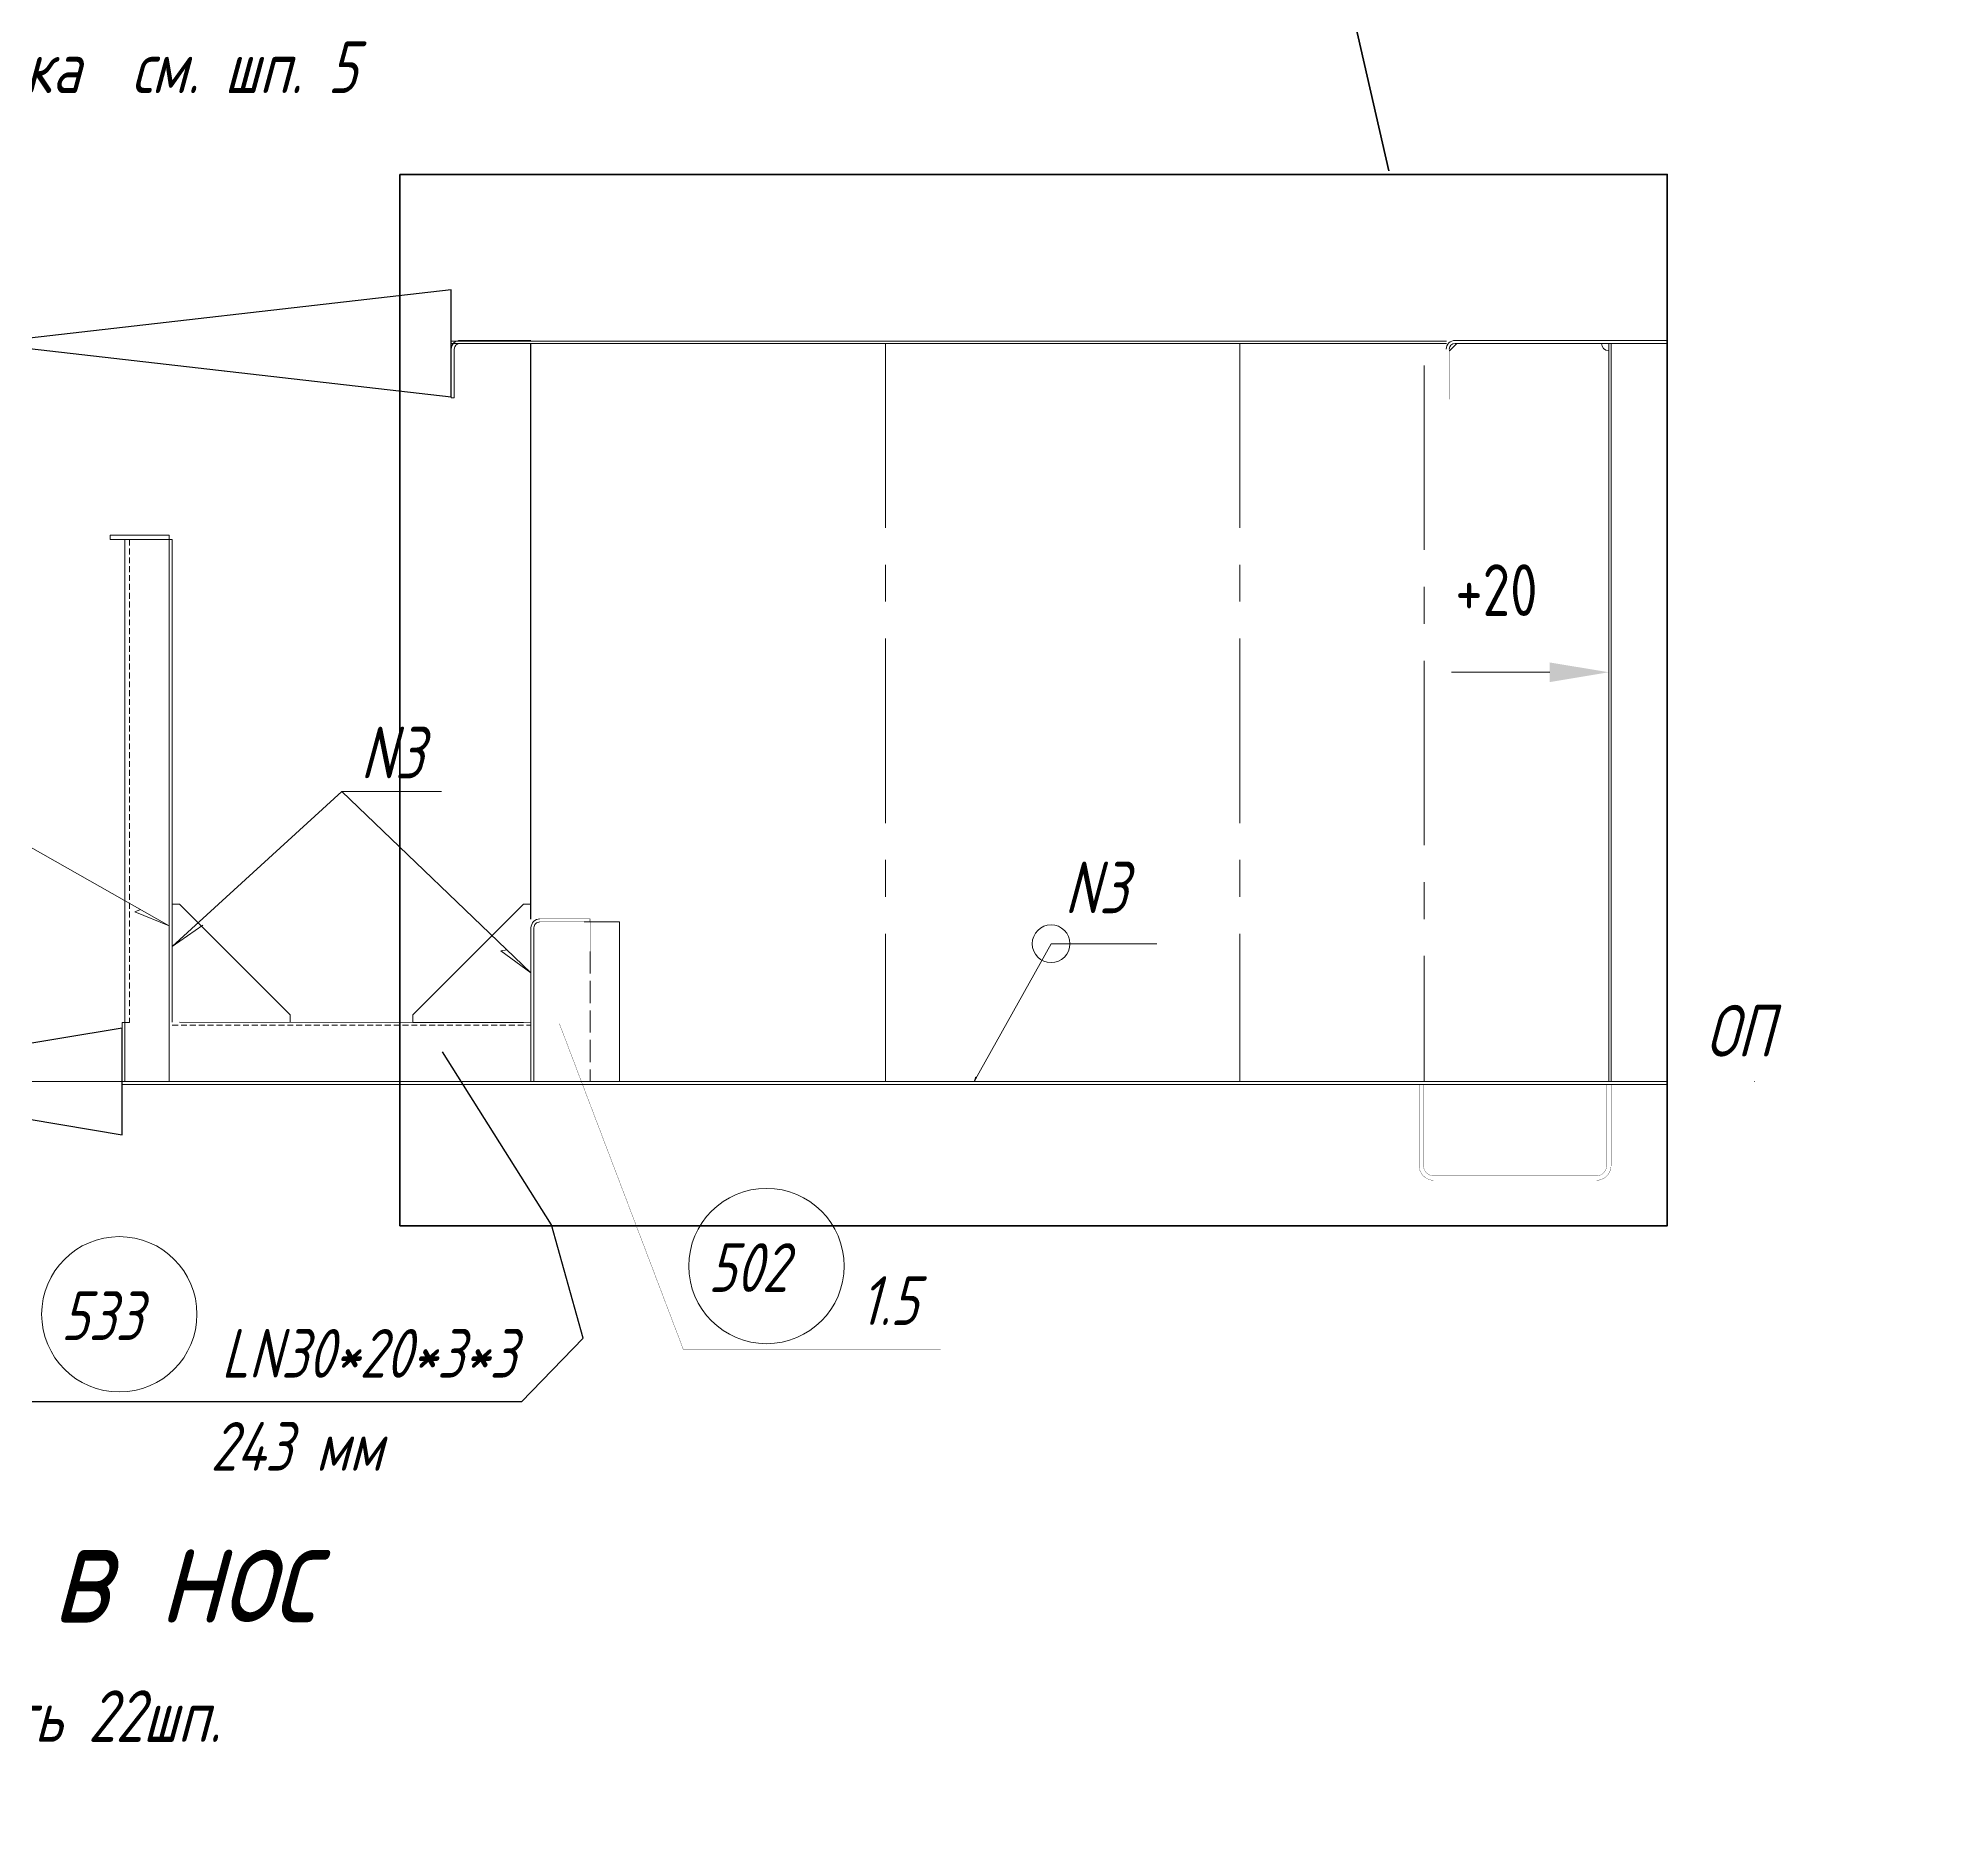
# Model space of a CAD drawing. Header units: millimetres. Extents: x 77380 to 135900, y -26587 to 17301.
# Drawn here: x 126146 to 127440, y 1728 to 2933 of the extents above; entities that cross this region are included whole.
import ezdxf

# ---------------------------------------------------------------- set-up
doc = ezdxf.new("R2010")
doc.units = ezdxf.units.MM
for name, pattern in [('K5LT32768', [0]), ('K5LT32772', [0]), ('K5LT32777', [0]), ('K5LT32780', [0]), ('K5LT32784', [850.2000000029802, 600, -125, 0.2000000029802322, -125]), ('K5LT32785', [200, 125, -25, 25, -25]), ('K5LT32790', [0]), ('K5LT32798', [20, 15, -5]), ('K5LT32831', [0]), ('K5LT32835', [0]), ('K5LT_DASHED', [6, 4, -2]), ('K5LT_THIN', [0])]:
    doc.linetypes.add(name, pattern=pattern)
doc.styles.add('KTEXTSTYLE', font='GOST_AU.SHX', dxfattribs={"width": 0.96, "height": 5})

# ---------------------------------------------------------------- blocks, each defined once
blk = doc.blocks.new('U211')
at = {"color": 7, "linetype": 'K5LT32780', "const_width": 0.18}
blk.add_lwpolyline([(118735.2527354438, 12814.35895439178), (126895.2527354438, 12814.35895439178), (126895.2527354438, 18654.35895439178), (118735.2527354438, 18654.35895439178)], close=True, dxfattribs=at)
blk = doc.blocks.new('U90')
blk.add_hatch(color=7).paths.add_polyline_path([(126629.1540163155, 17045.747749226), (126629.1540163155, 17059.08108255934), (126669.1540163155, 17052.41441589267)])
at = {"color": 7, "linetype": 'K5LT32831', "lineweight": 9}
blk.add_line((126629.1540163155, 17052.41441589267), (126562.6298257149, 17052.41441589267), dxfattribs=at)
blk = doc.blocks.new('U109')
at = {"color": 7, "linetype": 'K5LT_THIN', "lineweight": 18}
for p, q in [((126291.3880434668, 16868.52462475512), (126239.4152350459, 16775.2491363404)), ((126239.4152350459, 16775.2491363404), (126241.3621876513, 16778.74332802839))]:
    blk.add_line(p, q, dxfattribs=at)
at = {"color": 7, "linetype": 'K5LT32835', "lineweight": 18}
for p, q in [((126239.4292135706, 16775.29263135629), (126239.4326792982, 16775.28044350266)), ((126239.4371898501, 16775.31745002706), (126239.4563322092, 16775.32289333173)), ((126239.4605406539, 16775.39010744978), (126239.5000425419, 16775.40134017247)), ((126239.4642397763, 16775.40161749036), (126239.4763896308, 16775.3588903434)), ((126239.4838914576, 16775.46276487249), (126239.5437528745, 16775.4797870132)), ((126239.4992659819, 16775.51060362444), (126239.5200999634, 16775.43733718414)), ((126239.5072422613, 16775.53542229521), (126239.5874632071, 16775.55823385394)), ((126239.5305930651, 16775.60807971793), (126239.6311735398, 16775.63668069467)), ((126239.5342921875, 16775.61958975851), (126239.5638102961, 16775.51578402487)), ((126239.5539438688, 16775.68073714065), (126239.6748838724, 16775.7151275354)), ((126239.5693183931, 16775.72857589259), (126239.6075206287, 16775.5942308656)), ((126239.5772946725, 16775.75339456337), (126239.718594205, 16775.79357437614)), ((126239.6006454763, 16775.82605198609), (126239.7623045377, 16775.87202121688)), ((126239.6043445987, 16775.83756202667), (126239.6512309613, 16775.67267770634)), ((126239.62399628, 16775.8987094088), (126239.8060148703, 16775.95046805761)), ((126239.6393708043, 16775.94654816075), (126239.6949412939, 16775.75112454707)), ((126239.6473470838, 16775.97136683152), (126239.8497252029, 16776.02891489835)), ((126239.6706978875, 16776.04402425424), (126239.8934355355, 16776.10736173909)), ((126239.6743970099, 16776.05553429482), (126239.7386516266, 16775.82957138781)), ((126239.6940486912, 16776.11668167695), (126239.9371458682, 16776.18580857982)), ((126239.7094232155, 16776.1645204289), (126239.7823619592, 16775.90801822855)), ((126239.717399495, 16776.18933909967), (126239.9808562008, 16776.26425542056)), ((126239.7407502987, 16776.26199652239), (126240.0245665334, 16776.34270226129)), ((126239.7444494211, 16776.27350656297), (126239.8260722918, 16775.98646506928)), ((126239.7641011024, 16776.33465394511), (126240.068276866, 16776.42114910203)), ((126239.7794756267, 16776.38249269706), (126239.8697826245, 16776.06491191002)), ((126239.7874519062, 16776.40731136783), (126240.1119871987, 16776.49959594277)), ((126239.8108027099, 16776.47996879055), (126240.1556975313, 16776.5780427835)), ((126239.8145018323, 16776.49147883113), (126239.9134929571, 16776.14335875076)), ((126239.8341535136, 16776.55262621326), (126240.1994078639, 16776.65648962423)), ((126239.8495280379, 16776.60046496521), (126239.9572032897, 16776.22180559149)), ((126239.8575043174, 16776.62528363599), (126240.2431181966, 16776.73493646497)), ((126239.8808551211, 16776.6979410587), (126240.2868285292, 16776.81338330571)), ((126239.8845542435, 16776.70945109928), (126240.0009136223, 16776.30025243223)), ((126239.9042059248, 16776.77059848142), (126240.3305388618, 16776.89183014644)), ((126239.9195804491, 16776.81843723336), (126240.044623955, 16776.37869927296)), ((126239.9275567286, 16776.84325590414), (126240.3742491945, 16776.97027698718)), ((126239.9509075323, 16776.91591332685), (126240.4179595271, 16777.04872382792)), ((126239.9546066547, 16776.92742336744), (126240.0883342876, 16776.4571461137)), ((126239.974258336, 16776.98857074957), (126240.4616698597, 16777.12717066865)), ((126239.9896328603, 16777.03640950152), (126240.1320446202, 16776.53559295443)), ((126239.9976091398, 16777.06122817229), (126240.5053801923, 16777.20561750939)), ((126240.0209599435, 16777.13388559501), (126240.549090525, 16777.28406435012)), ((126240.0246590659, 16777.14539563559), (126240.1757549529, 16776.61403979517)), ((126240.0443107473, 16777.20654301772), (126240.5928008576, 16777.36251119086)), ((126240.0596852715, 16777.25438176967), (126240.2194652855, 16776.6924866359)), ((126240.067661551, 16777.27920044045), (126240.6365111902, 16777.44095803159)), ((126240.0910123547, 16777.35185786316), (126240.6802215229, 16777.51940487233)), ((126240.0947114771, 16777.36336790375), (126240.2631756181, 16776.77093347664)), ((126240.1143631585, 16777.42451528588), (126240.7239318555, 16777.59785171306)), ((126240.1297376827, 16777.47235403783), (126240.3068859507, 16776.84938031738)), ((126240.1377139622, 16777.4971727086), (126240.7676421881, 16777.6762985538)), ((126240.1610647659, 16777.56983013132), (126240.8113525208, 16777.75474539454)), ((126240.1647638883, 16777.5813401719), (126240.3505962834, 16776.92782715811)), ((126240.1844155697, 16777.64248755404), (126240.8550628534, 16777.83319223527)), ((126240.1997900939, 16777.69032630598), (126240.394306616, 16777.00627399885)), ((126240.2077663734, 16777.71514497676), (126240.8335905304, 16777.89310379245)), ((126240.2311171771, 16777.78780239947), (126240.7551436896, 16777.93681412508)), ((126240.2348162995, 16777.79931244006), (126240.4380169486, 16777.08472083959)), ((126240.2544679809, 16777.86045982219), (126240.6766968489, 16777.98052445771)), ((126240.2698425051, 16777.90829857413), (126240.4817272813, 16777.16316768032)), ((126240.2778187846, 16777.93311724491), (126240.5982500081, 16778.02423479034)), ((126240.3011695883, 16778.00577466762), (126240.5198031674, 16778.06794512297)), ((126240.3048687107, 16778.01728470821), (126240.5254376139, 16777.24161452106)), ((126240.3245203921, 16778.07843209034), (126240.4413563267, 16778.1116554556)), ((126240.3398949163, 16778.12627084229), (126240.5691479465, 16777.32006136179)), ((126240.3478711958, 16778.15108951306), (126240.3629094859, 16778.15536578823)), ((126240.4041775961, 16778.1323713272), (126240.6128582792, 16777.39850820253)), ((126240.4826244368, 16778.08866099457), (126240.6565686118, 16777.47695504326)), ((126240.5610712776, 16778.04495066194), (126240.7002789444, 16777.555401884)), ((126240.6395181183, 16778.00124032931), (126240.743989277, 16777.63384872473)), ((126240.717964959, 16777.95752999668), (126240.7876996097, 16777.71229556547)), ((126240.7964117998, 16777.91381966406), (126240.8314099423, 16777.79074240621)), ((126240.8748586405, 16777.87010933142), (126240.8751202749, 16777.86918924694))]:
    blk.add_line(p, q, dxfattribs=at)
at = {"color": 7, "linetype": 'K5LT32835', "const_width": 0.18}
blk.add_lwpolyline([(126240.8754495, 16777.8697801064), (126239.4152350459, 16775.2491363404), (126240.3513207468, 16778.1618229972)], close=True, dxfattribs=at)

msp = doc.modelspace()

# ---------------------------------------------------------------- linework, layer by layer
at = {"color": 7, "linetype": 'K5LT_THIN'}
for p, q in [((126425.4718878365, 2762.752372173745), (125793.5419993051, 2690.450902583318)), ((125793.5419993051, 2762.752372173716), (126425.4718878365, 2690.450902583318)), ((126425.4718878365, 2690.450902583318), (126425.4718878365, 2762.752372173745)), ((126202.4796035867, 2262.752753643443), (125771.4796035867, 2190.450902583318)), ((125771.4796035867, 2262.752372173716), (126202.4796035867, 2190.451284053044)), ((126202.4796035867, 2190.451284053044), (126202.4796035867, 2262.752753643443))]:
    msp.add_line(p, q, dxfattribs=at)
at = {"color": 3, "linetype": 'K5LT32768', "lineweight": 18, "true_color": 0x00ff00}
for p, q in [((127099.4790070023, 2728.10157634339), (126425.4718878365, 2728.101576343386)), ((126425.4718878365, 2726.601637378546), (127099.4790070023, 2726.601637378546)), ((127099.4790070023, 2726.601637378546), (126425.4718878365, 2726.601637378546)), ((127099.4790070023, 2726.601637378546), (126425.4718878365, 2726.601637378546)), ((127106.4797394241, 2726.601637378546), (127101.4794342484, 2721.601332202765)), ((127105.407046553, 2728.601301685187), (127249.4790070023, 2728.601301685187)), ((127105.407046553, 2726.601637378546), (127249.4790070023, 2726.601637378546)), ((127209.4796173538, 2726.601637378546), (127106.4797394241, 2726.601637378546)), ((127209.4796173538, 2726.601637378546), (127209.4796173538, 2226.601637378546)), ((127209.4796173538, 2688.601912036749), (127209.4796173538, 2726.601637378546)), ((127209.4796173538, 2226.601637378546), (127209.4796173538, 2726.601637378546)), ((127210.9795563187, 2226.601637378546), (127210.9795563187, 2726.601637378546)), ((126479.4793121781, 2226.601637378673), (126479.4793121781, 2330.674971118908)), ((126481.4797394242, 2226.601637378673), (126481.4797394242, 2330.674971118908)), ((126481.4795210365, 2324.702137934906), (126481.4797394242, 2226.601637378673)), ((127249.4790070023, 2226.601637378546), (124969.4802277054, 2226.601637378546)), ((127209.4796173538, 2226.601637378546), (125009.4796173538, 2226.601637378546)), ((127249.4790070023, 2224.601973071905), (126202.4796035867, 2224.601973071902)), ((126481.4797394242, 2226.601637378673), (126519.3795196976, 2226.601637378688))]:
    msp.add_line(p, q, dxfattribs=at)
at = {"color": 7, "linetype": 'K5LT_THIN', "lineweight": 18}
for p, q in [((126425.4718878365, 2689.759567718145), (126425.4718878365, 2722.601637378692)), ((126427.4718878364, 2722.601639883775), (126427.4718878364, 2689.751519607678)), ((126431.4903357212, 2726.601637378546), (126641.1392281416, 2726.601637378546)), ((126479.4796035868, 2728.601637378662), (126431.4995596635, 2728.601637378662)), ((126450.7468579014, 2728.601637378662), (126479.4796035868, 2728.601637378662)), ((126450.7468579014, 2726.601637378662), (126479.4796035868, 2726.601637378662)), ((126427.4718878364, 2689.751519607678), (126425.4718878365, 2689.759567718145)), ((126194.4796035868, 2596.601637378692), (126234.4796035868, 2596.601637378692)), ((126194.4796035868, 2593.601637378662), (126194.4796035868, 2596.601637378692)), ((126194.4796035868, 2593.601637378662), (126234.4796035868, 2593.601637378662)), ((126199.4796035868, 2596.601637378692), (126229.4796035868, 2596.601637378692)), ((126204.4796035868, 2593.601637378662), (126234.4796035868, 2593.601637378662)), ((126204.4796035868, 2593.601637378662), (126204.4796035867, 2266.601637378692)), ((126234.4796035868, 2596.601637378692), (126234.4796035868, 2593.601637378662)), ((126234.4796035868, 2593.601637378662), (126234.4796035867, 2226.601637378692)), ((126234.4796035868, 2593.601637378662), (126234.4796035867, 2266.601637378692)), ((126236.4796035867, 2593.601637378662), (126234.4796035868, 2593.601637378662)), ((126234.4799087624, 2593.601637378662), (126234.4799087624, 2226.601637378546)), ((126236.4796035867, 2593.601637378662), (126236.4796035867, 2271.667928170769)), ((125978.0616808141, 2477.351797595831), (126234.4796035867, 2332.001064664051)), ((126351.4102500975, 2422.954075342401), (126236.4796035867, 2318.094262939943)), ((126351.4102500975, 2422.954075342401), (126418.8748306333, 2422.954075342401)), ((126351.4102500975, 2422.954075342401), (126479.4796035867, 2300.166617593706)), ((126241.4796035867, 2346.667928170769), (126236.4796035867, 2346.667928170769)), ((126236.4796035867, 2346.667928170769), (126236.4796035867, 2266.667928170769)), ((126316.4796035867, 2271.646104531661), (126241.4796035867, 2346.667928170769)), ((126474.4796035867, 2346.601638867003), (126399.4796035867, 2271.623462506112)), ((126479.4796035867, 2346.601638867003), (126474.4796035867, 2346.601638867003)), ((126211.1077101972, 2341.466123410391), (126214.9056514848, 2343.096577230499)), ((126234.4796035867, 2332.001064664051), (126211.1077101972, 2341.466123410391)), ((126236.4796035867, 2318.094262939943), (126257.1662341691, 2332.512863871736)), ((126539.3795196976, 2334.674299732058), (126515.56526265, 2334.674299732062)), ((126459.1559209637, 2315.092456341554), (126463.2383110483, 2315.738079204173)), ((126479.4796035867, 2300.166617593706), (126459.1559209637, 2315.092456341554)), ((126202.4796035984, 2226.601255908965), (126202.4796035984, 2266.601255908965)), ((126204.4796035983, 2266.601255908965), (126202.4796035984, 2266.601255908965)), ((126202.4796035984, 2266.601255908965), (126204.4796035983, 2266.601255908965)), ((126202.4796035984, 2266.601255908965), (126202.4796035984, 2226.601255908965)), ((126207.4796035984, 2266.601255908965), (126204.4796035983, 2266.601255908965)), ((126204.4796035983, 2266.601255908965), (126204.4796035983, 2226.601255908965)), ((126241.4809679363, 2266.66656382112), (126479.4905154058, 2266.601635890322)), ((126316.4796035867, 2266.646104531661), (126316.4796035867, 2271.646104531661)), ((126399.4796035867, 2271.623462506112), (126399.4796035867, 2266.623462506112)), ((126399.4796035867, 2266.623462506112), (126474.4905155919, 2266.602999867675)), ((126719.480519114, 2226.602018848273), (125499.4792984109, 2226.602018848273))]:
    msp.add_line(p, q, dxfattribs=at)
at = {"color": 1, "linetype": 'K5LT32785', "lineweight": 18, "true_color": 0xff0000}
for p, q in [((126479.479312178, 2726.601637378546), (126479.479312178, 2336.601484790655)), ((126719.4802277054, 2726.601637378546), (126719.4802277054, 2226.601637378546)), ((126959.4796173538, 2726.601637378546), (126959.4796173538, 2226.601637378546)), ((127084.4796173538, 2711.601484790655), (127084.4796173538, 2226.601637378546))]:
    msp.add_line(p, q, dxfattribs=at)
at = {"color": 7}
msp.add_line((126479.479312178, 2336.601484790655), (126479.4796035868, 2726.601637378662), dxfattribs=at)
at = {"color": 7, "linetype": 'K5LT_DASHED', "lineweight": 18}
for p, q in [((126207.4796035867, 2593.601637378662), (126207.4796035867, 2266.601637378692)), ((126236.4796035867, 2264.667928096351), (126479.4899698148, 2264.601635964711))]:
    msp.add_line(p, q, dxfattribs=at)
at = {"color": 3, "linetype": 'K5LT32777', "lineweight": 18, "true_color": 0x00ff00}
msp.add_line((126539.3795196976, 2226.601637378546), (126539.3795196976, 2334.674299732058), dxfattribs=at)
at = {"color": 7, "linetype": 'K5LT32780', "lineweight": 18}
msp.add_line((126831.7136445052, 2319.877507262994), (126903.3949879212, 2319.877507262994), dxfattribs=at)
at = {"color": 3, "linetype": 'K5LT32798', "lineweight": 18, "true_color": 0x00ff00}
msp.add_line((126519.4802277054, 2314.674299732062), (126519.5809357133, 2226.601637378546), dxfattribs=at)
for p, q in [((126493.3860003588, 2129.523086481153), (126419.5377182922, 2246.67501686811)), ((126514.8951521901, 2052.761014801952), (126493.3860003588, 2129.523086481153)), ((126473.1161998887, 2009.443172706124), (126514.8951521901, 2052.761014801952))]:
    msp.add_line(p, q)
at = {"color": 1, "linetype": 'K5LT32784', "lineweight": 18, "true_color": 0xff0000}
msp.add_line((124882.8340024562, 2226.602018848273), (127347.8632086448, 2226.602018848273), dxfattribs=at)
at = {"color": 1, "linetype": 'K5LT32772', "true_color": 0xff0000}
msp.add_line((126473.1161998887, 2009.443172706124), (126099.1688782334, 2009.443172706124), dxfattribs=at)
at = {"color": 2, "lineweight": 100}
msp.add_lwpolyline([(122411.4448757111, -36.01957444805885), (126209.6144626047, 6562.066329751426), (127060.5507560402, 2843.457943425979)], dxfattribs=at)
msp.add_lwpolyline([(126390.6651411742, 2841.075247671892), (127249.0387272013, 2841.075247671892), (127249.0387272013, 2128.804105539864), (126390.6651411742, 2128.804105539864)], close=True, dxfattribs=at)
at = {"color": 1, "linetype": 'K5LT32772', "true_color": 0xff0000, "const_width": 0.18}
for points in [[(127099.4072906937, 2722.601545825812), (127099.4072906937, 2688.674391284796), (127101.4061920609, 2688.674391284796), (127101.4061920609, 2722.601545825812)], [(126498.7022626423, 2265.726195082279), (126582.600526139, 2045.167727615531), (126756.9342654088, 2045.167727615531)]]:
    msp.add_lwpolyline(points, dxfattribs=at)
at = {"color": 3, "linetype": 'K5LT32777', "true_color": 0x00ff00, "const_width": 0.18}
for points in [[(126479.4793121781, 2236.601484790783), (126479.4793121781, 2330.801619068126, -0.4142304062840401), (126485.4790680375, 2336.801374927505), (126519.4802277054, 2336.801374927516), (126519.4802277054, 2314.674299732204)], [(126469.4802277054, 2226.601637378673, -9.537609489828933e-06), (126469.4802276838, 2226.602018848273)]]:
    msp.add_lwpolyline(points, format="xyb", dxfattribs=at)
at = {"color": 3, "linetype": 'K5LT32768', "true_color": 0x00ff00, "const_width": 0.18}
msp.add_lwpolyline([(126485.4790680375, 2336.674726978286), (126519.4069855179, 2336.674726978297), (126519.4069855179, 2334.674299732204), (126485.4790680375, 2334.674299732193)], dxfattribs=at)
at = {"color": 8, "linetype": 'K5LT32790', "true_color": 0x808080, "const_width": 0.18}
msp.add_lwpolyline([(127207.9795563185, 2224.601973071192), (127207.9795563184, 2169.601820483305, -0.414213562373095), (127200.9795563184, 2162.601820483309), (127090.9796326124, 2162.601820483382, -0.414213562373095), (127083.9796326124, 2169.601820483382), (127083.9796326124, 2224.601973071272), (127080.9796326124, 2224.60197307128), (127080.9796326124, 2169.601820483385, 0.4142135623732017), (127090.9796326124, 2159.601820483382), (127200.9795563184, 2159.601820483309, 0.414213562373095), (127210.9795563184, 2169.601820483302), (127210.9795563185, 2224.601973071192)], format="xyb", close=True, dxfattribs=at)
at = {"color": 7, "linetype": 'K5LT32780', "lineweight": 18}
msp.add_circle((126831.7136445052, 2319.877507262994), 12.79025397712399, dxfattribs=at)
at = {"color": 1, "linetype": 'K5LT32772', "lineweight": 18, "true_color": 0xff0000}
for centre in [(126638.9605420081, 2101.527896072563), (126200.6575802847, 2068.856299683488)]:
    msp.add_circle(centre, 52.60273933410471, dxfattribs=at)
at = {"color": 3, "linetype": 'K5LT32768', "lineweight": 18, "true_color": 0x00ff00}
for centre, radius, start, end in [((127105.407046553, 2722.601545825812), 5.999583750963716, 89.99835205177737, 180.0016479492648), ((127105.407046553, 2722.600782886359), 4.000807926058775, 89.99932861374892, 179.9897460936185), ((127209.4796173538, 2726.601637378546), 5.000520870086744, 180.0024719237935, 269.9975280751643), ((126485.4790680375, 2330.674971118911), 5.999583750963716, 89.99835205177737, 180.0016479492648), ((126485.4790680375, 2330.675734058364), 3.998854011296656, 89.99320220918939, 180.0068054199535), ((127209.4796173538, 2226.601637378546), 19.99947875738059, 89.99938201962502, 90), ((126356.9787018265, 2226.600874439093), 20.00045776367009, 179.9967215842353, 179.9986877442777), ((126356.9787018265, 2226.600874439093), 20.00045776367009, 0.001314796407601184, 0.003278415764672074), ((126599.4805328812, 2226.600874439093), 20.00045776367009, 179.9967215842353, 179.9986877442777), ((126599.4805328812, 2226.600874439093), 20.00045776367009, 0.001314796407601184, 0.003278415764672074), ((126839.4799225296, 2226.601637378546), 19.99969482421875, 179.9989071530575, 180), ((126839.4799225296, 2226.601637378546), 19.99969482421875, 0, 0.001092846942526876), ((127019.4787018265, 2226.600874439093), 20.00045776367009, 179.9967215842353, 179.9986877442777), ((127019.4787018265, 2226.600874439093), 20.00045776367009, 0.001314796407601184, 0.003278415764672074), ((127209.4796173538, 2226.601637378546), 19.99947875738059, 179.9989071411763, 180.0006256103516)]:
    msp.add_arc(centre, radius, start, end, dxfattribs=at)
at = {"color": 7, "linetype": 'K5LT_THIN', "lineweight": 18}
for centre, major_axis, ratio, start_param, end_param in [((126431.4995596635, 2722.601637378692), (6.027671827031234, -4.993656213175887e-13), 0.9954092014586569, 1.570796326794885, 3.141592653589802), ((126431.4903357212, 2722.601637378692), (4.018447884687493, -3.329104142117262e-13), 0.9954092014586566, 1.570796326794889, 3.141592027370448)]:
    msp.add_ellipse(centre, major_axis=major_axis, ratio=ratio, start_param=start_param, end_param=end_param, dxfattribs=at)

# ---------------------------------------------------------------- block references
for name, p in [('U211', (545.0461922652321, -14630.01111778296)), ('U90', (540.3256010383775, -14548.64711749213)), ('U109', (540.3256010383775, -14548.64711749213))]:
    msp.add_blockref(name, p)

# ---------------------------------------------------------------- texts
at = {"color": 7, "char_height": 2.5, "attachment_point": 1, "style": 'KTEXTSTYLE'}
for s, insert in [('\\H3.5;\\W0.965;\\Q15;\\Q15;\\H35.00;Неуказанная сварка  см. шп. 5', (125838.4213776591, 2931.131595255458)), ('\\H3.5;\\W0.965;\\Q15;\\Q0;\\H35.00;+20', (127105.4837690161, 2576.926165603967)), ('\\H3.5;\\W0.965;\\Q15;\\Q15;\\H35.00;N3', (126363.910341097, 2466.80649241629)), ('\\H3.5;\\W0.965;\\Q15;\\Q15;\\H35.00;N3', (126840.6854527597, 2375.445297853992)), ('\\H3.5;\\W0.965;\\Q15;\\Q15;\\H35.00;ОП', (127275.0061720774, 2278.362711942034)), ('\\H3.5;\\W0.965;\\Q15;\\Q15;\\H33.00;{\\c255;502}', (126599.4589619656, 2117.027896072563)), ('{\\H13.2x;\\Q15;\\W0.965;\\C1;\\c255;533}', (126161.1560002422, 2084.356299683488)), ('\\H3.5;\\W0.965;\\Q15;\\Q15;\\H33.00;{\\c255;1.5}', (126702.3656170813, 2094.606021072563)), ('{\\H13.2x;\\Q15;\\W0.965;\\C1;\\c255;LN30*20*3*3}', (126269.6544298592, 2058.881771338936)), ('{\\H13.2x;\\Q15;\\W0.965;\\C1;\\c255;243 мм}', (126262.4485163058, 1995.877655150347)), ('\\H3.5;\\W0.965;\\Q15;\\Q15;\\H70.00;21шп. см. в нос', (125824.9415986344, 1930.025395390756)), ('\\H3.5;\\W0.965;\\Q15;\\Q15;\\H35.00;Применить 22шп.', (125969.063318963, 1814.155807680414))]:
    msp.add_mtext(s, dxfattribs=dict(at, insert=insert))

doc.saveas('drawing.dxf')
